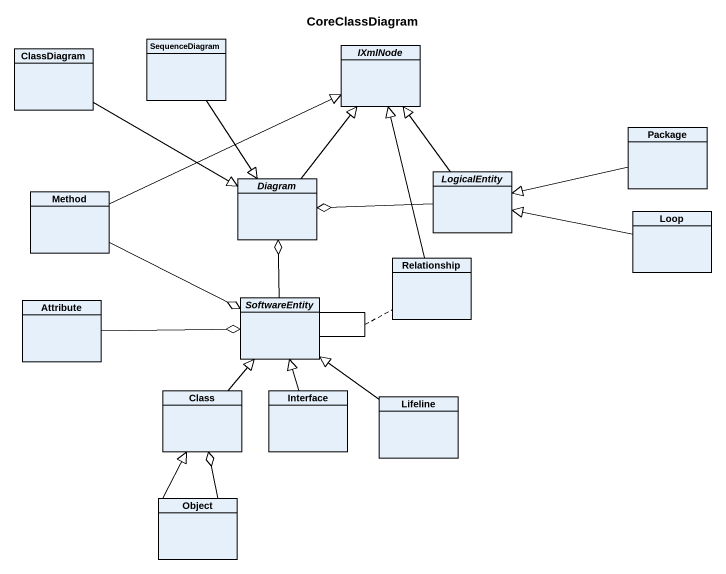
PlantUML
@startuml
title CoreClassDiagram
hide circle
hide empty members
class SequenceDiagram
class ClassDiagram
abstract class IXmlNode
class "Package" as Package_
class Method
abstract class Diagram
abstract class LogicalEntity
class "Loop" as Loop_
class Relationship
class Attribute
abstract class SoftwareEntity
class "Class" as Class_
class "Interface" as Interface_
class Lifeline
class "Object" as Object_
SequenceDiagram --|> Diagram
ClassDiagram -right-|> Diagram
Package_ -left-|> LogicalEntity
Method -right-|> IXmlNode
Method -right-o SoftwareEntity
Diagram -up-|> IXmlNode
LogicalEntity -up-|> IXmlNode
LogicalEntity -left-o Diagram
Loop_ -left-|> LogicalEntity
Relationship -up-|> IXmlNode
Attribute -right-o SoftwareEntity
SoftwareEntity -up-o Diagram
SoftwareEntity -- SoftwareEntity
(SoftwareEntity, SoftwareEntity) .. Relationship
Class_ -up-|> SoftwareEntity
Interface_ -up-|> SoftwareEntity
Lifeline -up-|> SoftwareEntity
Object_ -up-|> Class_
Object_ -up-o Class_
@enduml
